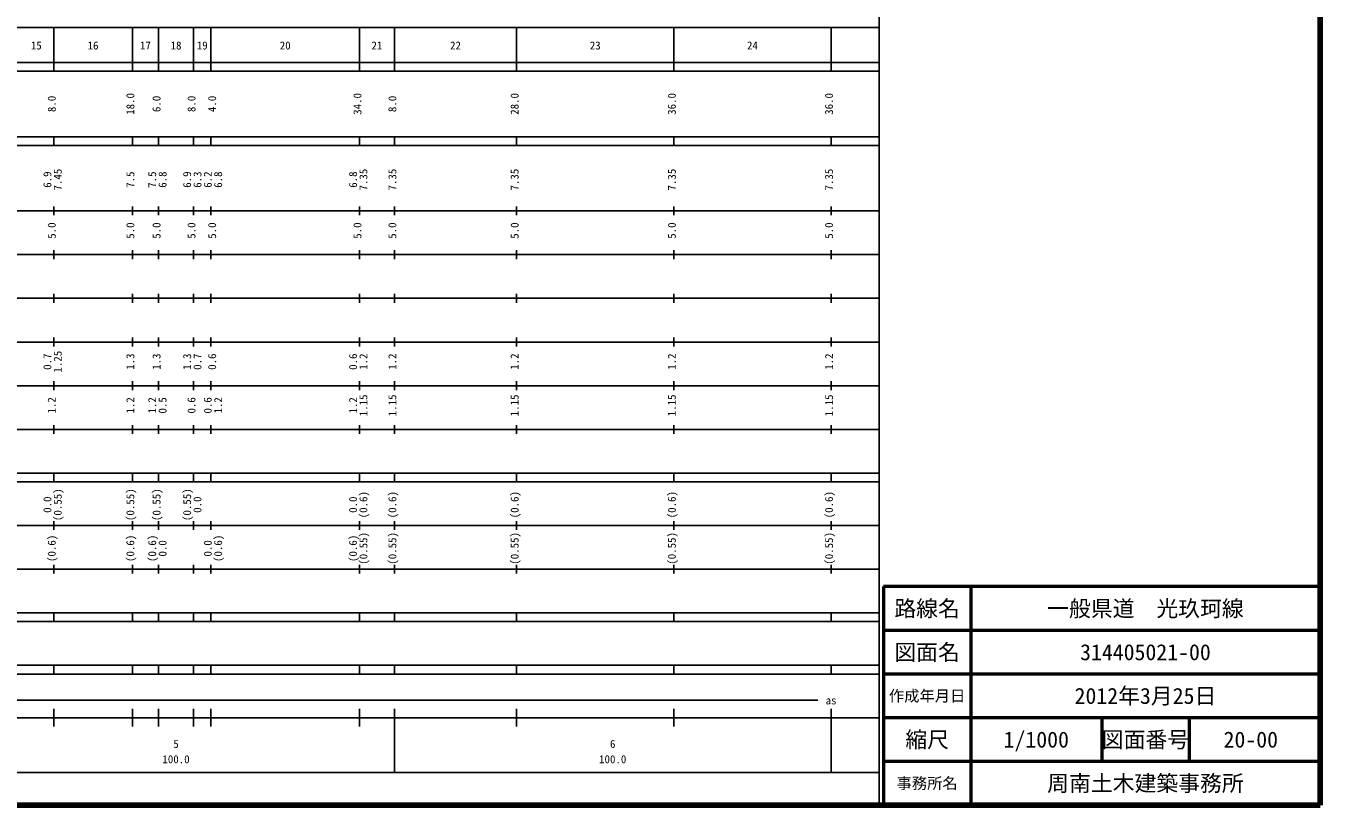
# Model space of a CAD drawing. Units: millimetres on the paper, enlarged 1000 times. Extents: x 40000 to 680000, y 20000 to 380000.
# Drawn here: x 383617 to 680000, y 20000 to 198357 of the extents above; entities that cross this region are included whole.
import ezdxf
from ezdxf.enums import TextEntityAlignment as Align

# ---------------------------------------------------------------- set-up
doc = ezdxf.new("R2010")
doc.units = ezdxf.units.MM
doc.header["$LTSCALE"] = 1000
for name, color, linetype, lineweight in [('M-TTL', 2, 'Continuous', 140), ('M-TTL-BAND', 7, 'Continuous', 25), ('M-TTL-FRAM', 2, 'Continuous', 50), ('M-TTL-LINE', 7, 'Continuous', 50)]:
    doc.layers.add(name, color=color, linetype=linetype, lineweight=lineweight)
doc.layers.add('M-TTL-TXT', color=7, linetype='Continuous')
doc.styles.add('ＭＳ ゴシック', font='')
doc.styles.get('ＭＳ ゴシック').set_extended_font_data('MS Gothic')

msp = doc.modelspace()

# ---------------------------------------------------------------- linework, layer by layer
at = {"layer": 'M-TTL'}
for p, q in [((680000, 20000), (680000, 380000)), ((40000, 20000), (680000, 20000))]:
    msp.add_line(p, q, dxfattribs=at)
at = {"layer": 'M-TTL-BAND'}
for p, q in [((579000, 20000), (579000, 370000)), ((68000, 198000), (579000, 198000)), ((390000, 188000), (390000, 198000)), ((408000, 188000), (408000, 198000)), ((414000, 188000), (414000, 198000)), ((422000, 188000), (422000, 198000)), ((426000, 188000), (426000, 198000)), ((460000, 188000), (460000, 198000)), ((468000, 188000), (468000, 198000)), ((496000, 188000), (496000, 198000)), ((532000, 188000), (532000, 198000)), ((568000, 188000), (568000, 198000)), ((40000, 190000), (579000, 190000)), ((40000, 188000), (579000, 188000)), ((40000, 173000), (579000, 173000)), ((390000, 171000), (390000, 173000)), ((408000, 171000), (408000, 173000)), ((414000, 171000), (414000, 173000)), ((422000, 171000), (422000, 173000)), ((426000, 171000), (426000, 173000)), ((460000, 171000), (460000, 173000)), ((468000, 171000), (468000, 173000)), ((496000, 171000), (496000, 173000)), ((532000, 171000), (532000, 173000)), ((568000, 171000), (568000, 173000)), ((40000, 171000), (579000, 171000)), ((40000, 156000), (579000, 156000)), ((390000, 155000), (390000, 157000)), ((408000, 155000), (408000, 157000)), ((414000, 155000), (414000, 157000)), ((422000, 155000), (422000, 157000)), ((426000, 155000), (426000, 157000)), ((460000, 155000), (460000, 157000)), ((468000, 155000), (468000, 157000)), ((496000, 155000), (496000, 157000)), ((532000, 155000), (532000, 157000)), ((568000, 155000), (568000, 157000)), ((46000, 146000), (579000, 146000)), ((390000, 145000), (390000, 147000)), ((408000, 145000), (408000, 147000)), ((414000, 145000), (414000, 147000)), ((422000, 145000), (422000, 147000)), ((426000, 145000), (426000, 147000)), ((460000, 145000), (460000, 147000)), ((468000, 145000), (468000, 147000)), ((496000, 145000), (496000, 147000)), ((532000, 145000), (532000, 147000)), ((568000, 145000), (568000, 147000)), ((390000, 135000), (390000, 137000)), ((408000, 135000), (408000, 137000)), ((414000, 135000), (414000, 137000)), ((422000, 135000), (422000, 137000)), ((426000, 135000), (426000, 137000)), ((460000, 135000), (460000, 137000)), ((468000, 135000), (468000, 137000)), ((496000, 135000), (496000, 137000)), ((532000, 135000), (532000, 137000)), ((568000, 135000), (568000, 137000)), ((52000, 136000), (579000, 136000)), ((46000, 126000), (579000, 126000)), ((390000, 125000), (390000, 127000)), ((408000, 125000), (408000, 127000)), ((414000, 125000), (414000, 127000)), ((422000, 125000), (422000, 127000)), ((426000, 125000), (426000, 127000)), ((460000, 125000), (460000, 127000)), ((468000, 125000), (468000, 127000)), ((496000, 125000), (496000, 127000)), ((532000, 125000), (532000, 127000)), ((568000, 125000), (568000, 127000)), ((52000, 116000), (579000, 116000)), ((390000, 115000), (390000, 117000)), ((408000, 115000), (408000, 117000)), ((414000, 115000), (414000, 117000)), ((422000, 115000), (422000, 117000)), ((426000, 115000), (426000, 117000)), ((460000, 115000), (460000, 117000)), ((468000, 115000), (468000, 117000)), ((496000, 115000), (496000, 117000)), ((532000, 115000), (532000, 117000)), ((568000, 115000), (568000, 117000)), ((390000, 105000), (390000, 107000)), ((408000, 105000), (408000, 107000)), ((414000, 105000), (414000, 107000)), ((422000, 105000), (422000, 107000)), ((426000, 105000), (426000, 107000)), ((460000, 105000), (460000, 107000)), ((468000, 105000), (468000, 107000)), ((496000, 105000), (496000, 107000)), ((532000, 105000), (532000, 107000)), ((568000, 105000), (568000, 107000)), ((46000, 106000), (579000, 106000)), ((40000, 96000), (579000, 96000)), ((390000, 94000), (390000, 96000)), ((408000, 94000), (408000, 96000)), ((414000, 94000), (414000, 96000)), ((422000, 94000), (422000, 96000)), ((426000, 94000), (426000, 96000)), ((460000, 94000), (460000, 96000)), ((468000, 94000), (468000, 96000)), ((496000, 94000), (496000, 96000)), ((532000, 94000), (532000, 96000)), ((568000, 94000), (568000, 96000)), ((40000, 94000), (579000, 94000)), ((49000, 84000), (579000, 84000)), ((390000, 83000), (390000, 85000)), ((408000, 83000), (408000, 85000)), ((414000, 83000), (414000, 85000)), ((422000, 83000), (422000, 85000)), ((426000, 83000), (426000, 85000)), ((460000, 83000), (460000, 85000)), ((468000, 83000), (468000, 85000)), ((496000, 83000), (496000, 85000)), ((532000, 83000), (532000, 85000)), ((568000, 83000), (568000, 85000)), ((390000, 73000), (390000, 75000)), ((408000, 73000), (408000, 75000)), ((414000, 73000), (414000, 75000)), ((422000, 73000), (422000, 75000)), ((426000, 73000), (426000, 75000)), ((460000, 73000), (460000, 75000)), ((468000, 73000), (468000, 75000)), ((496000, 73000), (496000, 75000)), ((532000, 73000), (532000, 75000)), ((568000, 73000), (568000, 75000)), ((40000, 74000), (579000, 74000)), ((40000, 64000), (579000, 64000)), ((390000, 62000), (390000, 64000)), ((408000, 62000), (408000, 64000)), ((414000, 62000), (414000, 64000)), ((422000, 62000), (422000, 64000)), ((426000, 62000), (426000, 64000)), ((460000, 62000), (460000, 64000)), ((468000, 62000), (468000, 64000)), ((496000, 62000), (496000, 64000)), ((532000, 62000), (532000, 64000)), ((568000, 62000), (568000, 64000)), ((40000, 62000), (579000, 62000)), ((40000, 52000), (579000, 52000)), ((390000, 50000), (390000, 52000)), ((408000, 50000), (408000, 52000)), ((414000, 50000), (414000, 52000)), ((422000, 50000), (422000, 52000)), ((426000, 50000), (426000, 52000)), ((460000, 50000), (460000, 52000)), ((468000, 50000), (468000, 52000)), ((496000, 50000), (496000, 52000)), ((532000, 50000), (532000, 52000)), ((568000, 50000), (568000, 52000)), ((40000, 50000), (579000, 50000)), ((332500, 44000), (565000, 44000)), ((390000, 38000), (390000, 42000)), ((408000, 38000), (408000, 42000)), ((414000, 38000), (414000, 42000)), ((422000, 38000), (422000, 42000)), ((426000, 38000), (426000, 42000)), ((460000, 38000), (460000, 42000)), ((468000, 27500), (468000, 42000)), ((496000, 38000), (496000, 42000)), ((532000, 38000), (532000, 42000)), ((568000, 27500), (568000, 42000)), ((40000, 40000), (579000, 40000)), ((68000, 27500), (579000, 27500))]:
    msp.add_line(p, q, dxfattribs=at)
at = {"layer": 'M-TTL-FRAM'}
for p, q in [((680000, 70000), (580000, 70000)), ((580000, 70000), (580000, 20000))]:
    msp.add_line(p, q, dxfattribs=at)
at = {"layer": 'M-TTL-LINE'}
for p, q in [((600000, 70000), (600000, 20000)), ((680000, 60000), (580000, 60000)), ((680000, 50000), (580000, 50000)), ((680000, 40000), (580000, 40000)), ((630000, 40000), (630000, 30000)), ((650000, 40000), (650000, 30000)), ((680000, 30000), (580000, 30000))]:
    msp.add_line(p, q, dxfattribs=at)

# ---------------------------------------------------------------- texts
at = {"layer": 'M-TTL-BAND', "style": 'ＭＳ ゴシック'}
for s, p in [('15', (386000, 192405)), ('16', (399000, 192405)), ('17', (411000, 192405)), ('18', (418000, 192405)), ('19', (424000, 192405)), ('20', (443000, 192405)), ('21', (464000, 192405)), ('22', (482000, 192405)), ('23', (514000, 192405)), ('24', (550000, 192405)), ('as', (568000, 42500)), ('5', (418000, 32523)), ('6', (518000, 32523)), ('100.0', (418000, 29033)), ('100.0', (518000, 29033))]:
    msp.add_text(s, height=1833, dxfattribs=at).set_placement(p, align=Align.BOTTOM_CENTER)
for s, p in [('8.0', (391000, 180500)), ('18.0', (409000, 180500)), ('6.0', (415000, 180500)), ('8.0', (423000, 180500)), ('4.0', (427729, 180500)), ('34.0', (461000, 180500)), ('8.0', (469000, 180500)), ('28.0', (497000, 180500)), ('36.0', (533000, 180500)), ('36.0', (569000, 180500)), ('6.9', (390000, 163174)), ('7.45', (392370, 163174)), ('7.5', (409000, 163174)), ('7.5', (414000, 163174)), ('6.8', (416370, 163174)), ('6.9', (422000, 163174)), ('6.3', (424370, 163174)), ('6.2', (426729, 163174)), ('6.8', (429099, 163174)), ('6.8', (460000, 163174)), ('7.35', (462370, 163174)), ('7.35', (469000, 163174)), ('7.35', (497000, 163174)), ('7.35', (533000, 163174)), ('7.35', (569000, 163174)), ('5.0', (391000, 151500)), ('5.0', (409000, 151500)), ('5.0', (415000, 151500)), ('5.0', (423000, 151500)), ('5.0', (427729, 151500)), ('5.0', (461000, 151500)), ('5.0', (469000, 151500)), ('5.0', (497000, 151500)), ('5.0', (533000, 151500)), ('5.0', (569000, 151500)), ('0.7', (390000, 121500)), ('1.25', (392370, 121500)), ('1.3', (409000, 121500)), ('1.3', (415000, 121500)), ('1.3', (422000, 121500)), ('0.7', (424370, 121500)), ('0.6', (427729, 121500)), ('0.6', (460000, 121500)), ('1.2', (462370, 121500)), ('1.2', (469000, 121500)), ('1.2', (497000, 121500)), ('1.2', (533000, 121500)), ('1.2', (569000, 121500)), ('1.2', (391000, 111500)), ('1.2', (409000, 111500)), ('1.2', (414000, 111500)), ('0.5', (416370, 111500)), ('0.6', (423000, 111500)), ('0.6', (426729, 111500)), ('1.2', (429099, 111500)), ('1.2', (460000, 111500)), ('1.15', (462370, 111500)), ('1.15', (469000, 111500)), ('1.15', (497000, 111500)), ('1.15', (533000, 111500)), ('1.15', (569000, 111500)), ('(0.55)', (392370, 88764)), ('(0.55)', (409000, 88764)), ('(0.55)', (415000, 88764)), ('(0.55)', (422000, 88764)), ('0.0', (390000, 88764)), ('0.0', (424370, 88764)), ('0.0', (460000, 88764)), ('(0.6)', (462370, 88764)), ('(0.6)', (469000, 88764)), ('(0.6)', (497000, 88764)), ('(0.6)', (533000, 88764)), ('(0.6)', (569000, 88764)), ('(0.6)', (391000, 78764)), ('(0.6)', (409000, 78764)), ('(0.6)', (414000, 78764)), ('0.0', (416370, 78764)), ('0.0', (426729, 78764)), ('(0.6)', (429099, 78764)), ('(0.6)', (460000, 78764)), ('(0.55)', (462370, 78764)), ('(0.55)', (469000, 78764)), ('(0.55)', (497000, 78764)), ('(0.55)', (533000, 78764)), ('(0.55)', (569000, 78764))]:
    msp.add_text(s, height=1833, rotation=90, dxfattribs=at).set_placement(p, align=Align.BOTTOM_CENTER)
at = {"layer": 'M-TTL-TXT', "style": 'ＭＳ ゴシック'}
for s, height, p in [('路線名', 3666, (590000, 65000)), ('路線名', 3666, (590000, 65000)), ('一般県道\u3000光玖珂線', 3666, (640000, 65000)), ('図面名', 3666, (590000, 55000)), ('図面名', 3666, (590000, 55000)), ('314405021-00', 3666, (640000, 55000)), ('作成年月日', 2566, (590000, 45000)), ('作成年月日', 2566, (590000, 45000)), ('2012年3月25日', 3666, (640000, 45000)), ('縮尺', 3666, (590000, 35000)), ('縮尺', 3666, (590000, 35000)), ('1/1000', 3666, (615000, 35000)), ('図面番号', 3666, (640000, 35000)), ('図面番号', 3666, (640000, 35000)), ('20-00', 3666, (664125, 35000)), ('周南土木建築事務所', 3666, (640000, 25000)), ('事務所名', 2566, (590000, 25000)), ('事務所名', 2566, (590000, 25000))]:
    msp.add_text(s, height=height, dxfattribs=at).set_placement(p, align=Align.MIDDLE_CENTER)

doc.saveas('drawing.dxf')
